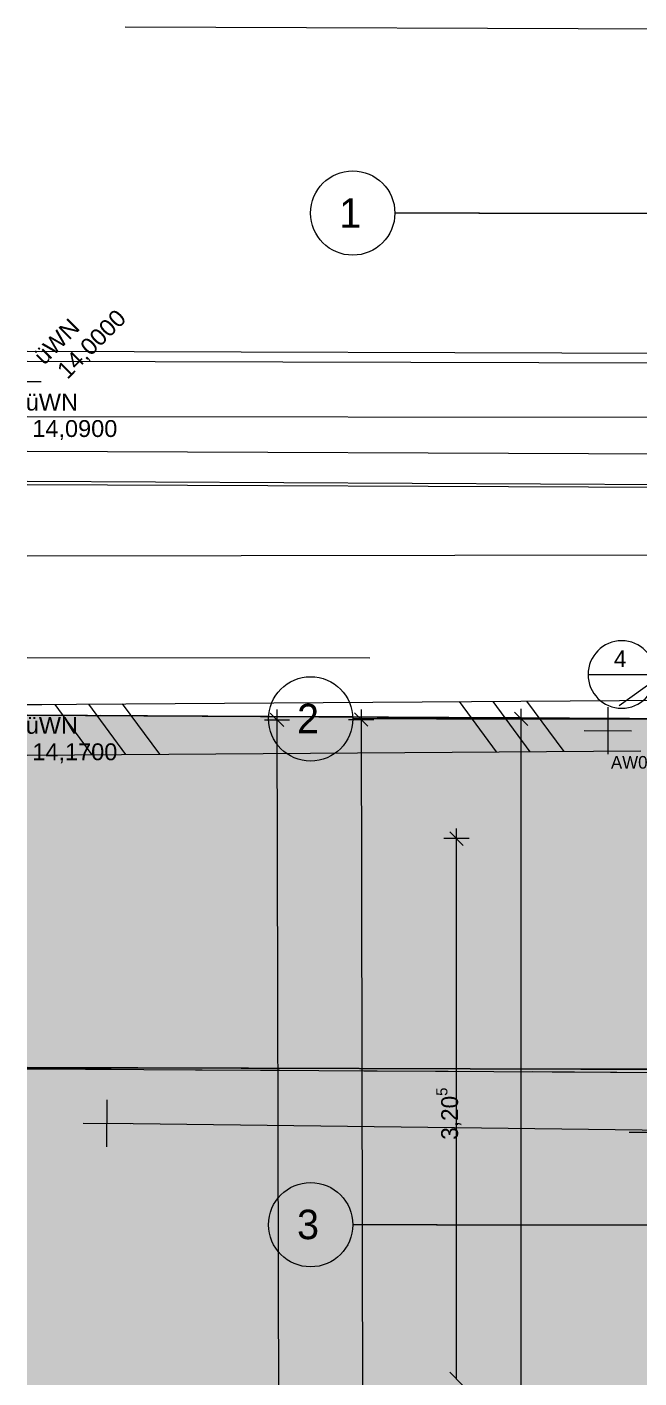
# Model space of a CAD drawing. Header units: metres. Extents: x -3.9 to 83, y -38 to 6.2.
# Drawn here: x -3.93 to -0.3, y -3.91 to 4.1 of the extents above; entities that cross this region are included whole.
import ezdxf

# ---------------------------------------------------------------- set-up
doc = ezdxf.new("R2010")
doc.units = ezdxf.units.M
doc.header["$MEASUREMENT"] = 0
for name, pattern in [('Achse', [0.004, 0.002, -0.001, 0, -0.001]), ('Fernmeldewesen VERM', [0.03, 0.02, -0.01]), ('GRUNDGRENZE nicht verm', [0.03, 0.02, -0.01]), ('STROM VERM', [0.013, 0.008, -0.005]), ('TRINKWASSERVERS VERM', [0.01, 0.006, -0.002, 0, -0.002]), ('Untersicht', [0.001, 0.0005, -0.0005])]:
    doc.linetypes.add(name, pattern=pattern)
for name, color, linetype in [('0._EG PP_2_000 Achsraster', 7, 'Continuous'), ('0._EG PP_2_725 Nachbarbebauung', 7, 'Continuous'), ('0._EG PP_2_860 Marker Änderung bis 26mmtt', 7, 'Continuous'), ('0._EG PP_2_910 Allgemein Lageplan Höhen', 7, 'Continuous'), ('0._EG PP_2_915 Allgemein Beschriftung.x', 7, 'Continuous'), ('0._EG PP_2_950 Polierplan Bemaßung', 7, 'Continuous'), ('0._EG PP_2_Bauwerke_Gebäude - Haus Signatur.verm', 7, 'Continuous'), ('0._EG PP_2_Bauwerke_Gebäude - Haus.verm', 7, 'Continuous'), ('0._EG PP_2_Bauwerke_Mauer.verm', 7, 'Continuous'), ('0._EG PP_2_Bauwerke_Mauer_Signatur.verm', 7, 'Continuous'), ('0._EG PP_2_Fernmeldewesen_Fernmeldekabel.verm', 7, 'Continuous'), ('0._EG PP_2_Gelände_Geländepunkt.verm', 7, 'Continuous'), ('0._EG PP_2_Kataster Grenzen_Gebäudegrenze (Hausgrenze) aus Luftbildauswertung.verm', 7, 'Continuous'), ('0._EG PP_2_Kataster Grenzen_Grundstücksgrenze.verm', 7, 'Continuous'), ('0._EG PP_2_Neubau_840 Baulinien', 7, 'Continuous'), ('0._EG PP_2_Straßenverkehr_Randstein Unterkante.verm', 7, 'Continuous'), ('0._EG PP_2_Strom_Stromfreileitung.verm', 7, 'Continuous'), ('0._EG PP_2_Strom_Stromkabel.verm', 7, 'Continuous'), ('0._EG PP_2_Wasserversorgung_Trinkwasserleitung.verm', 7, 'Continuous')]:
    doc.layers.add(name, color=color, linetype=linetype)
doc.styles.add('ERSTELLTER_STIL_1', font='arial.ttf')
doc.styles.add('ERSTELLTER_STIL_2', font='')
doc.styles.get('ERSTELLTER_STIL_2').set_extended_font_data('Eurostile')

msp = doc.modelspace()

# ---------------------------------------------------------------- hatches: boundary and pattern name
at = {"layer": '0._EG PP_2_725 Nachbarbebauung', "linetype": 'Continuous', "lineweight": 0, "true_color": 0x555555}
msp.add_hatch(color=251, dxfattribs=at).paths.add_polyline_path([(0, 0), (-3.9335, 0.0223), (-3.9335, -2.0752), (-0.0119, -2.0974)])
at = {"layer": '0._EG PP_2_725 Nachbarbebauung', "linetype": 'Continuous', "lineweight": 0, "true_color": 0x1f1f1f}
for points in [[(0, 0), (-3.9335, 0.0223), (-3.9335, -2.0676), (0.0099, -2.0785)], [(0.0099, -2.0785), (-3.9335, -2.0676), (-3.9335, -23.1322), (-0.1266, -23.2195), (0.059, -23.2207), (0.0528, -14.1947), (0.0564, -12.2031)]]:
    msp.add_hatch(color=250, dxfattribs=at).paths.add_polyline_path(points)
at = {"layer": '0._EG PP_2_Bauwerke_Gebäude - Haus Signatur.verm', "linetype": 'Continuous', "lineweight": 13}
msp.add_hatch(color=254, dxfattribs=at).paths.add_polyline_path([(-3.466, -2.7985), (-0.3838, -2.8358), (-0.3616, -12.2333), (-0.3762, -24.4167), (0.0238, -24.4171), (0.0384, -12.233), (0.0153, -2.4407), (-3.4611, -2.3985)])

# ---------------------------------------------------------------- linework, layer by layer
at = {"layer": '0._EG PP_2_000 Achsraster', "color": 5, "linetype": 'Achse', "lineweight": 0, "ltscale": 1000}
for p, q in [((-1.25, 3), (-1.75, 3)), ((-1.25, 3), (21, 3)), ((-1.5, 0), (-2, 0)), ((-1.5, 0), (21, 0)), ((-1.5, -3), (-2, -3)), ((-1.5, -3), (21, -3))]:
    msp.add_line(p, q, dxfattribs=at)
at = {"layer": '0._EG PP_2_000 Achsraster', "color": 5, "linetype": 'Continuous', "lineweight": 0, "ltscale": 1000}
for centre in [(-2, 3), (-2.25, 0), (-2.25, -3)]:
    msp.add_circle(centre, 0.25, dxfattribs=at)
at = {"layer": '0._EG PP_2_000 Achsraster', "color": 5, "linetype": 'Achse', "lineweight": 0, "ltscale": 1000}
for p in [(-1.25, 3), (-1.25, 3), (-1.5, 0), (-1.5, 0), (-1.5, -3), (-1.5, -3)]:
    msp.add_point(p, dxfattribs=at)
at = {"layer": '0._EG PP_2_725 Nachbarbebauung', "color": 8, "linetype": 'Continuous', "lineweight": 13, "ltscale": 1000}
for p, q in [((-3.9335, 0.0223), (0, 0)), ((-3.9335, -2.0752), (-0.0119, -2.0974))]:
    msp.add_line(p, q, dxfattribs=at)
at = {"layer": '0._EG PP_2_725 Nachbarbebauung', "color": 8, "linetype": 'Untersicht', "lineweight": 13, "ltscale": 1000, "flags": 128}
for points in [[(0, 0), (-3.9335, 0.0223)], [(-3.9335, -2.0752), (-0.0119, -2.0974)]]:
    msp.add_lwpolyline(points, dxfattribs=at)
at = {"layer": '0._EG PP_2_725 Nachbarbebauung', "color": 8, "linetype": 'Continuous', "lineweight": 13, "ltscale": 1000, "flags": 128}
for points in [[(-3.9335, -2.0676), (0.0099, -2.0785), (0, 0), (-3.9335, 0.0223)], [(-3.9335, -23.1322), (-0.1266, -23.2195), (0.059, -23.2207), (0.0528, -14.1947), (0.0564, -12.2031), (0.0099, -2.0785), (-3.9335, -2.0676)]]:
    msp.add_lwpolyline(points, dxfattribs=at)
at = {"layer": '0._EG PP_2_860 Marker Änderung bis 26mmtt', "color": 7, "linetype": 'Continuous', "lineweight": 13, "ltscale": 1000}
msp.add_line((-0.6037, 0.2631), (-0.2037, 0.2631), dxfattribs=at)
for start, end in [(0, 180), (180, 0)]:
    msp.add_arc((-0.4037, 0.2631), 0.2, start, end, dxfattribs=at)
at = {"layer": '0._EG PP_2_915 Allgemein Beschriftung.x', "color": 8, "linetype": 'Continuous', "lineweight": 13, "ltscale": 1000, "flags": 128}
msp.add_lwpolyline([(22.8486, 2.0506), (15.8036, 2.0687), (-3.9335, 2.1189)], dxfattribs=at)
at = {"layer": '0._EG PP_2_950 Polierplan Bemaßung', "color": 1, "linetype": 'Continuous', "lineweight": 13, "ltscale": 1000, "true_color": 0xfb0106}
for p, q in [((-2.4096, -0.0449), (-2.4897, 0.0349)), ((-2.4498, 0.055), (-2.4497, -0.005)), ((-1.9096, -0.044), (-1.9897, 0.0359)), ((-1.9498, 0.056), (-1.9497, -0.004)), ((-0.96, -0.04), (-1.04, 0.04)), ((-1, 0), (-1, 0.06)), ((-2.5247, -0.0052), (-2.3747, -0.0049)), ((-2.4497, -0.005), (-2.3832, -34.0317)), ((-2.0247, -0.0042), (-1.8747, -0.0039)), ((-1.9497, -0.004), (-1.9258, -12.207)), ((-0.925, 0), (-1.075, 0)), ((-1, -15), (-1, 0))]:
    msp.add_line(p, q, dxfattribs=at)
at = {"layer": '0._EG PP_2_950 Polierplan Bemaßung', "color": 76, "linetype": 'Continuous', "lineweight": 13, "ltscale": 1000, "true_color": 0x3f7f02}
for p, q in [((-1.3098, -0.71), (-1.4598, -0.71)), ((-1.3448, -0.75), (-1.4248, -0.67)), ((-1.3848, -0.71), (-1.3848, -0.65)), ((-1.3848, -3.915), (-1.3848, -0.71)), ((-1.4248, -3.875), (-1.3448, -3.955))]:
    msp.add_line(p, q, dxfattribs=at)
at = {"layer": '0._EG PP_2_Bauwerke_Gebäude - Haus.verm', "color": 9, "linetype": 'Continuous', "lineweight": 13, "ltscale": 1000}
msp.add_line((-3.4611, -2.3983), (0.0155, -2.4405), dxfattribs=at)
at = {"layer": '0._EG PP_2_Bauwerke_Mauer.verm', "color": 9, "linetype": 'Continuous', "lineweight": 13, "ltscale": 1000}
msp.add_line((-3.9335, 0.0851), (0.009, 0.1116), dxfattribs=at)
at = {"layer": '0._EG PP_2_Bauwerke_Mauer_Signatur.verm', "color": 9, "linetype": 'Continuous', "lineweight": 13, "ltscale": 1000}
for p, q in [((-3.7679, 0.0862), (-3.548, -0.2123)), ((-3.5679, 0.0876), (-3.348, -0.211)), ((-3.3679, 0.0889), (-3.148, -0.2096)), ((-1.368, 0.1023), (-1.148, -0.1962)), ((-1.168, 0.1037), (-0.948, -0.1948)), ((-0.968, 0.105), (-0.748, -0.1935)), ((-3.9335, -0.2149), (-0.2902, -0.1904))]:
    msp.add_line(p, q, dxfattribs=at)
at = {"layer": '0._EG PP_2_Fernmeldewesen_Fernmeldekabel.verm', "color": 3, "linetype": 'Fernmeldewesen VERM', "lineweight": 0, "ltscale": 1000}
for p, q in [((11.7245, 1.7754), (-3.9335, 1.7905)), ((-0.0132, 0.3703), (-0.4186, 0.0777))]:
    msp.add_line(p, q, dxfattribs=at)
at = {"layer": '0._EG PP_2_Gelände_Geländepunkt.verm', "color": 8, "linetype": 'Continuous', "lineweight": 0, "ltscale": 1000}
for p, q in [((-3.9335, 2.1801), (-3.8503, 2.1798)), ((-3.9335, 2.0016), (-3.8496, 2.0012)), ((-3.9335, 0.0845), (-3.8472, 0.0841)), ((-0.4851, 0.07), (-0.4864, -0.21)), ((-0.6258, -0.0694), (-0.3458, -0.0706)), ((-3.4605, -2.2583), (-3.4618, -2.5383)), ((-3.6011, -2.3977), (-3.3211, -2.3989)), ((-0.3591, -2.4505), (-0.0791, -2.4518))]:
    msp.add_line(p, q, dxfattribs=at)
at = {"layer": '0._EG PP_2_Kataster Grenzen_Gebäudegrenze (Hausgrenze) aus Luftbildauswertung.verm', "color": 94, "linetype": 'GRUNDGRENZE nicht verm', "lineweight": 13, "ltscale": 1000, "true_color": 0x00a800}
msp.add_line((0.0099, -2.0785), (-3.9335, -2.0721), dxfattribs=at)
at = {"layer": '0._EG PP_2_Kataster Grenzen_Grundstücksgrenze.verm', "color": 96, "linetype": 'GRUNDGRENZE nicht verm', "lineweight": 13, "ltscale": 1000, "true_color": 0x007e00}
msp.add_line((-0.1, 0.0006), (-3.9335, 0.0223), dxfattribs=at)
at = {"layer": '0._EG PP_2_Neubau_840 Baulinien', "color": 1, "linetype": 'Continuous', "lineweight": 25, "ltscale": 1000, "true_color": 0xfb0106, "flags": 128}
msp.add_lwpolyline([(-3.9335, 0.0223), (0, 0), (18.985, 0), (22.8486, -0.0032)], dxfattribs=at)
at = {"layer": '0._EG PP_2_Straßenverkehr_Randstein Unterkante.verm', "color": 8, "linetype": 'Continuous', "lineweight": 0, "ltscale": 1000}
msp.add_line((-3.9335, 2.1802), (-0.004, 2.1677), dxfattribs=at)
at = {"layer": '0._EG PP_2_Strom_Stromfreileitung.verm', "color": 8, "linetype": 'Continuous', "lineweight": 13, "ltscale": 1000}
msp.add_line((22.8486, 1.2735), (-3.9335, 1.4075), dxfattribs=at)
at = {"layer": '0._EG PP_2_Strom_Stromkabel.verm', "color": 1, "linetype": 'STROM VERM', "lineweight": 0, "ltscale": 1000}
for p, q in [((-0.0472, 0.971), (-3.9335, 0.9648)), ((-1.8987, 0.3599), (-3.9335, 0.3621)), ((9.188, 0.3517), (-1.8987, 0.3599))]:
    msp.add_line(p, q, dxfattribs=at)
at = {"layer": '0._EG PP_2_Strom_Stromkabel.verm', "color": 8, "linetype": 'STROM VERM', "lineweight": 0, "ltscale": 1000, "flags": 128}
msp.add_lwpolyline([(-3.9335, 1.5876), (-0.0412, 1.571), (-0.0449, 1.3711), (-3.9335, 1.3876)], dxfattribs=at)
at = {"layer": '0._EG PP_2_Wasserversorgung_Trinkwasserleitung.verm', "color": 140, "linetype": 'TRINKWASSERVERS VERM', "lineweight": 0, "ltscale": 1000, "true_color": 0x00b9ff}
msp.add_line((22.8486, 4.0206), (-3.9335, 4.1033), dxfattribs=at)

# ---------------------------------------------------------------- texts
at = {"layer": '0._EG PP_2_000 Achsraster', "color": 5, "linetype": 'Continuous', "lineweight": 0, "char_height": 0.175, "attachment_point": 1, "style": 'ERSTELLTER_STIL_2'}
for s, insert in [('\\A1;{\\pql;\\pt0;\\fEurostile|b0|i0|c0|p0;\\W1.000000;1}', (-2.0805, 3.0875)), ('\\A1;{\\pql;\\pt0;\\fEurostile|b0|i0|c0|p0;\\W1.000000;2}', (-2.3305, 0.0893)), ('\\A1;{\\pql;\\pt0;\\fEurostile|b0|i0|c0|p0;\\W1.000000;3}', (-2.3305, -2.9107))]:
    msp.add_mtext(s, dxfattribs=dict(at, insert=insert))
at = {"layer": '0._EG PP_2_860 Marker Änderung bis 26mmtt', "color": 7, "linetype": 'Continuous', "lineweight": 13, "insert": (-0.4497, 0.3069), "char_height": 0.1, "attachment_point": 7, "style": 'ERSTELLTER_STIL_2'}
msp.add_mtext('\\A1;{\\pql;\\fEurostile|b0|i0|c0|p0;\\W1.000000;4}', dxfattribs=at)
at = {"layer": '0._EG PP_2_910 Allgemein Lageplan Höhen', "color": 7, "linetype": 'Continuous', "lineweight": 13, "char_height": 0.1, "attachment_point": 1, "rotation": 45, "style": 'ERSTELLTER_STIL_1'}
for s, insert in [('\\A1;{\\pql;\\fArial|b0|i0|c0|p0;\\W1.000000; 14,0000}', (-3.7923, 2.0531)), ('\\A1;{\\pql;\\fArial|b0|i0|c0|p0;\\W1.000000;üWN}', (-3.9034, 2.1642))]:
    msp.add_mtext(s, dxfattribs=dict(at, insert=insert))
at = {"layer": '0._EG PP_2_910 Allgemein Lageplan Höhen', "color": 7, "linetype": 'Continuous', "lineweight": 13, "char_height": 0.1, "attachment_point": 1, "style": 'ERSTELLTER_STIL_1'}
for s, insert in [('\\A1;{\\pql;\\fArial|b0|i0|c0|p0;\\W1.000000;üWN}', (-3.9411, 1.929)), ('\\A1;{\\pql;\\fArial|b0|i0|c0|p0;\\W1.000000; 14,0900}', (-3.9411, 1.7719)), ('\\A1;{\\pql;\\fArial|b0|i0|c0|p0;\\W1.000000;üWN}', (-3.9411, 0.0119)), ('\\A1;{\\pql;\\fArial|b0|i0|c0|p0;\\W1.000000; 14,1700}', (-3.9411, -0.1452))]:
    msp.add_mtext(s, dxfattribs=dict(at, insert=insert))
at = {"layer": '0._EG PP_2_915 Allgemein Beschriftung.x', "color": 7, "linetype": 'Continuous', "lineweight": 13, "insert": (-0.4677, -0.2581), "char_height": 0.075, "attachment_point": 4, "style": 'ERSTELLTER_STIL_2'}
msp.add_mtext('\\A1;{\\pql;\\fEurostile|b0|i0|c0|p0;\\W1.000000;AW02a}', dxfattribs=at)
at = {"layer": '0._EG PP_2_950 Polierplan Bemaßung', "color": 76, "linetype": 'Continuous', "lineweight": 13, "true_color": 0x3f7f02, "insert": (-1.3459, -2.496), "char_height": 0.1, "attachment_point": 7, "rotation": 90, "style": 'ERSTELLTER_STIL_2'}
msp.add_mtext('\\A1;{\\pql;\\fEurostile|b0|i0|c0|p0;\\W1.000000;3,20\\fEurostile|b0|i0|c0|p0;\\W1.000000;\\A1{\\H.66x;\\S5^  ;}}', dxfattribs=at)

doc.saveas('drawing.dxf')
